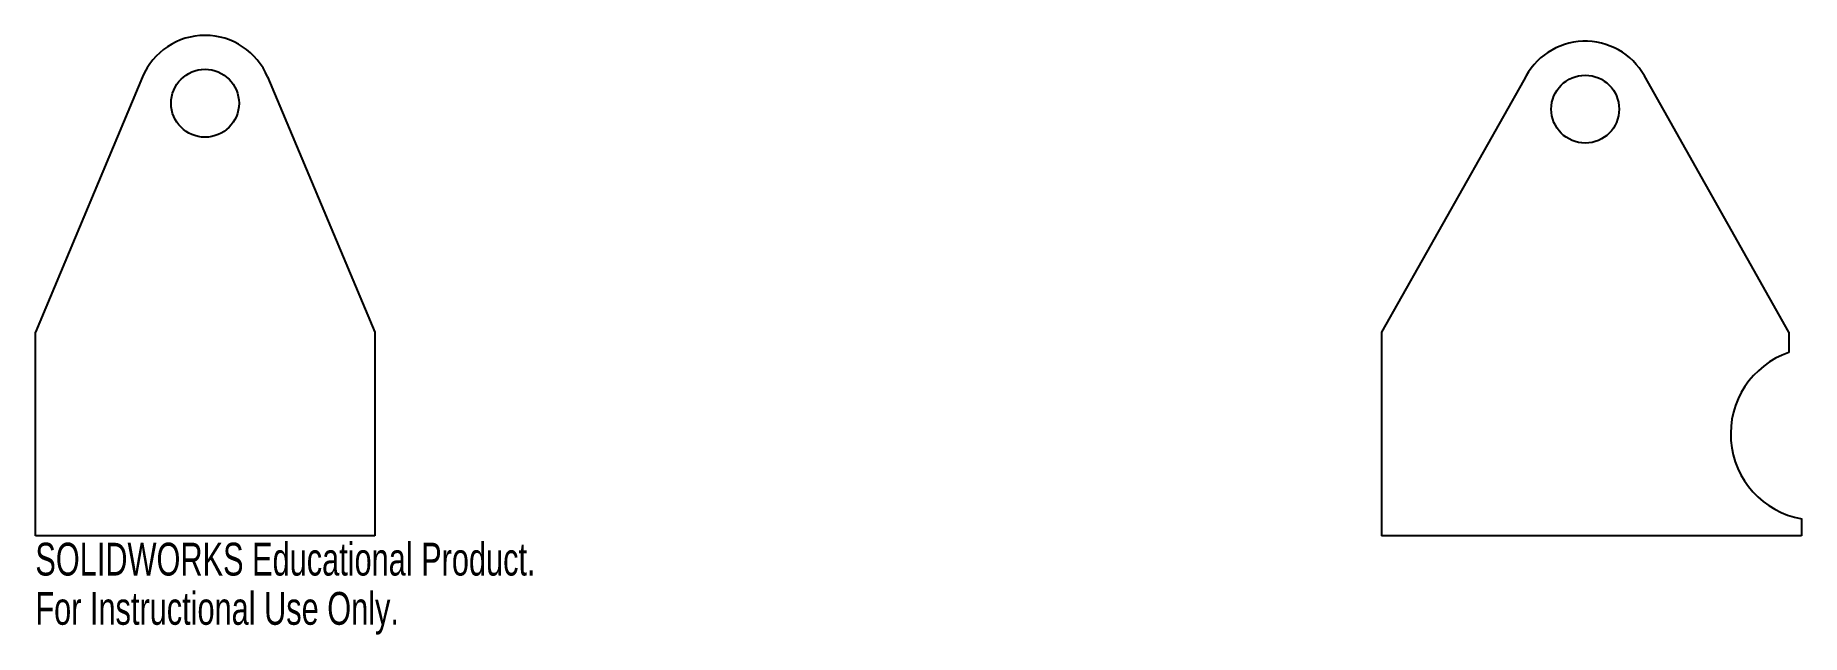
# Model space of a CAD drawing. Header units: millimetres. Extents: x 479 to 739, y -598 to -510.
import ezdxf

# ---------------------------------------------------------------- set-up
doc = ezdxf.new("R2010")
doc.units = ezdxf.units.MM
doc.styles.add('SLDTEXTSTYLE0', font='TXT', dxfattribs={"width": 0.7})

msp = doc.modelspace()

# ---------------------------------------------------------------- linework, layer by layer
at = {"color": 7, "linetype": 'Continuous', "lineweight": 25}
for p, q in [((494.91, -515.75), (479.13, -553.34)), ((513.35, -515.75), (529.13, -553.34)), ((698.39, -516.2), (677.43, -553.34)), ((737.43, -553.34), (716.14, -515.58)), ((479.13, -583.34), (479.13, -553.34)), ((529.13, -553.34), (529.13, -583.34)), ((677.43, -553.34), (677.43, -583.34)), ((737.43, -553.34), (737.43, -556.33)), ((739.31, -580.84), (739.31, -583.34)), ((529.13, -583.34), (479.13, -583.34)), ((739.31, -583.34), (677.43, -583.34))]:
    msp.add_line(p, q, dxfattribs=at)
for centre in [(504.13, -519.62), (707.43, -520.49)]:
    msp.add_circle(centre, 5, dxfattribs=at)
for centre, radius, start, end in [((504.13, -519.62), 10, 22.7683, 157.2317), ((707.43, -520.49), 10, 29.4106, 154.6088), ((741.56, -568.34), 12.7, 108.985, 259.8157)]:
    msp.add_arc(centre, radius, start, end, dxfattribs=at)

# ---------------------------------------------------------------- texts
at = {"color": 7, "linetype": 'Continuous', "char_height": 4.8336, "attachment_point": 1, "style": 'SLDTEXTSTYLE0'}
for s, insert in [('SOLIDWORKS Educational Product.', (479.13, -584.36)), ('For Instructional Use Only.', (479.13, -591.61))]:
    msp.add_mtext(s, dxfattribs=dict(at, insert=insert))

doc.saveas('drawing.dxf')
